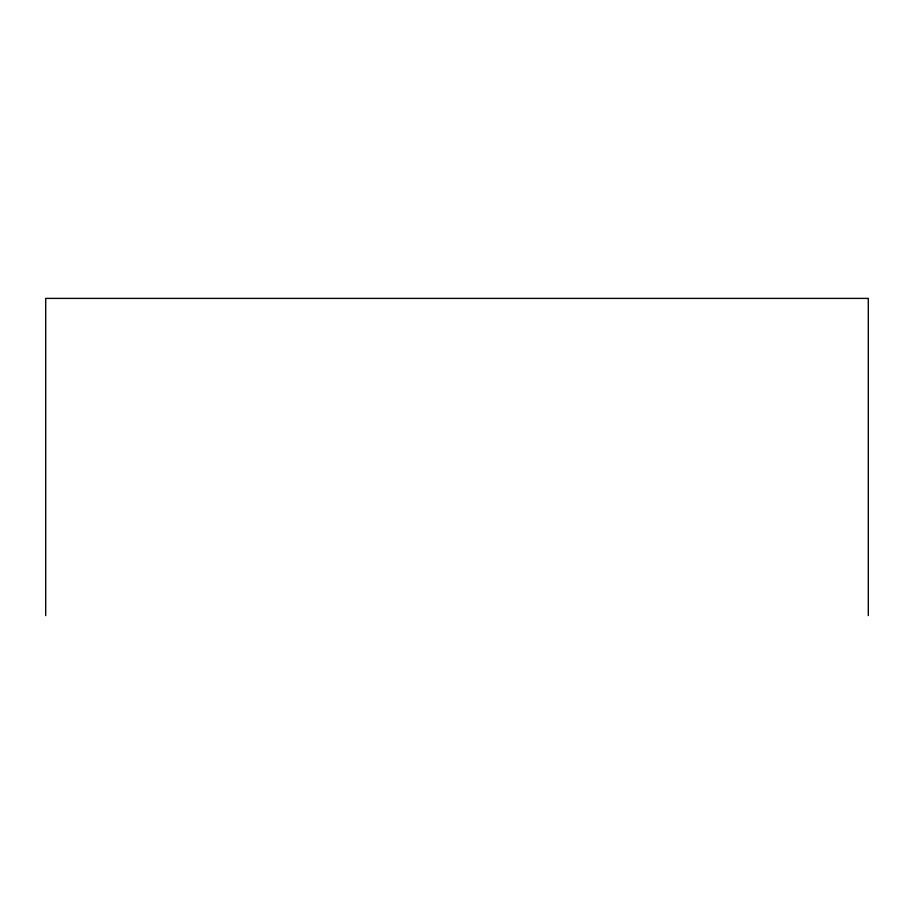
<?xml version="1.0" encoding="UTF-8"?>
<svg xmlns="http://www.w3.org/2000/svg" width="914" height="914" viewBox="0 0 914 914"><rect width="100%" height="100%" fill="white"/><g stroke="black" fill="none" stroke-linecap="round" stroke-linejoin="round"><path stroke-width="1.37" d="M868.3 615.602L868.3 298.398L45.7 298.398L45.7 615.602"/></g></svg>
